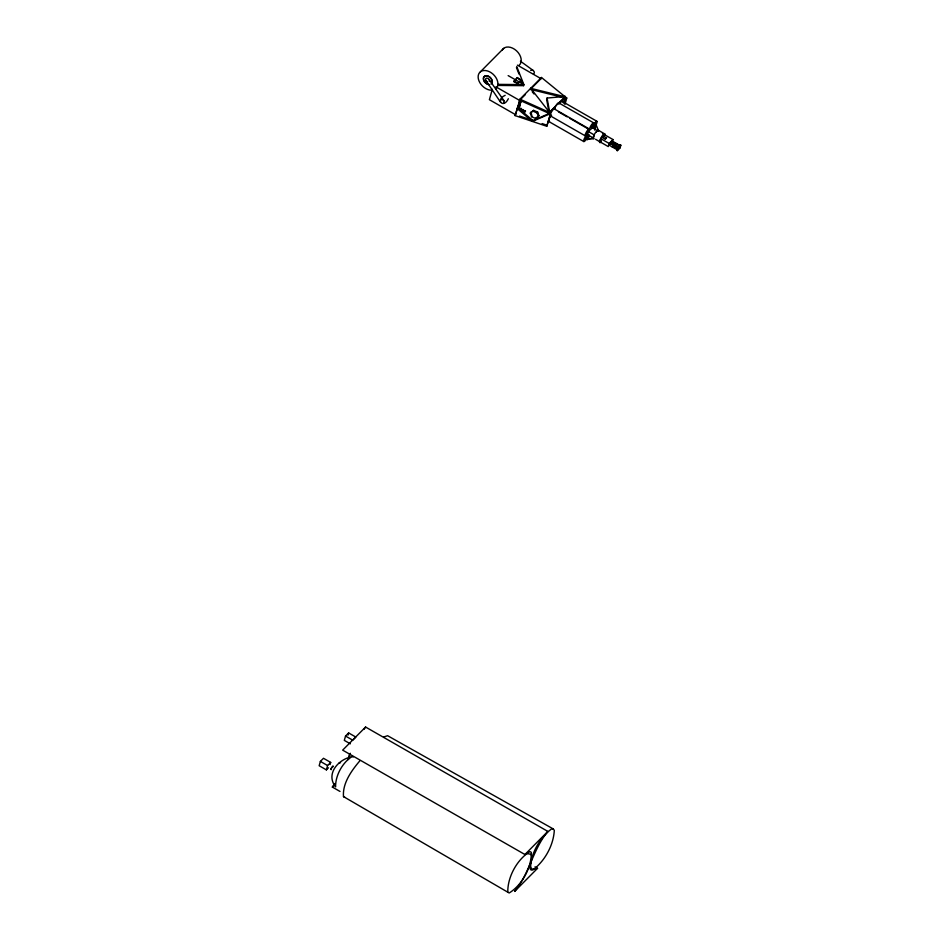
<?xml version="1.0" encoding="UTF-8"?>
<svg xmlns="http://www.w3.org/2000/svg" width="940" height="940" viewBox="0 0 940 940"><rect width="100%" height="100%" fill="white"/><g stroke="black" fill="none" stroke-linecap="round" stroke-linejoin="round"><path stroke-width="1.41" d="M558.889 103.858L558.936 103.294A3.995 1.046 -60.2 0 0 557.514 103.506A3.995 1.046 -60.2 0 0 555.152 107.184L554.577 109.334A3.995 1.046 -60.2 0 0 551.098 112.612A3.995 1.046 -60.2 0 0 551.475 115.373M598.005 131.165L598.439 130.531L598.298 131.13M614.302 142.633C613.479 145.254 611.94 141.787 612.998 144.09M613.397 143.714C613.891 145.183 614.173 139.849 613.468 143.608M613.702 147.087L613.327 147.051M614.995 145.347C614.314 146.804 618.261 143.75 616.311 144.031M615.923 144.901L615.7 143.961L614.008 145.63M348.552 759.12L349.598 753.951M602.141 137.299C606.077 134.867 597.957 136.03 605.301 139.108L606.488 137.628L605.301 139.108M492.302 89.3L489.399 99.71L515.578 114.704L515.038 115.585L546.763 126.277L550.476 114.034L519.62 100.216L519.949 99.17L541.475 77.48L565.105 96.773L530.712 88.325L530.336 89.547M330.081 764.584L330.692 762.411L323.478 758.286L320.376 761.4L319.165 765.736L326.38 769.872L328.448 767.792M513.863 81.58L517.447 77.585L521.171 80.335L517.74 83.801L513.863 81.58L517.447 77.585M517.74 83.801L521.324 79.806M326.38 769.872L327.59 765.536L330.692 762.411M515.038 115.585L517.576 107.548L532.933 120.543L549.23 113.493L555.376 106.338M515.578 114.704L519.62 100.216M497.707 85.434L523.568 85.669L523.862 84.612L516.741 66.517M345.532 736.055L352.747 740.18L355.849 737.066L348.634 732.93L345.532 736.055L344.322 740.391L350.338 743.834M348.023 735.104L348.634 732.93M539.865 79.324L541.475 77.48M546.763 126.277L550.476 114.034M554.612 108.899L554.941 107.736M563.365 102.871L565.222 96.421L547.068 98.054L546.634 99.452L548.972 112.095M564.364 103.659L565.774 98.606L566.761 97.995L565.774 97.208L563.506 98.618M564.999 104.305L566.761 97.995M604.643 134.773L600.778 138.662L599.908 141.775L601.271 140.412M602.481 133.527L612.998 139.555L609.144 143.444L608.262 146.57L595.584 139.296M619.86 145.465L612.058 141L609.802 143.28L609.249 145.23L617.051 149.695L619.213 147.78M612.128 142.668L612.998 139.555M614.784 148.403L615.324 146.44L617.592 144.161M616.699 150.306L617.439 147.639L620.212 144.842L620.835 145.207L620.083 147.874L617.322 150.67L616.699 150.306L619.46 147.521L620.083 147.874M616.945 150.059L617.592 147.744M617.322 150.67L618.062 147.991L620.835 145.207M620.189 146.287L618.027 149.554L620.189 146.287L614.76 143.174L612.939 144.971L613.538 144.584M620.212 144.842L617.345 147.991M565.222 96.421L549.665 112.095L548.678 114.375L532.451 121.389L532.992 120.52L519.562 116.043M559.323 102.354L558.901 103.752L564.776 97.819L565.774 98.606M520.22 103.741L519.256 102.73L521.007 101.45L519.879 100.933L519.491 101.802L520.607 102.871L519.115 103.694L519.209 105.08L520.243 104.211L518.88 104.058L519.432 104.716M517.975 107.242L519.009 106.373L519.103 107.748L517.975 107.242L518.363 106.373M518.504 105.398L519.385 105.033L519.479 106.42L518.504 105.398L520.079 104.716M518.716 104.563L519.115 103.694M519.091 103.236L519.479 102.366M519.491 101.802L519.879 100.933M518.351 105.903L518.739 105.033M520.619 102.319L521.007 101.45M519.479 106.42L519.867 105.538M519.855 105.08L520.243 104.211M520.079 109.169L521.124 108.3L521.218 109.686L520.079 109.169L521.442 109.322M521.806 110.474L522.84 109.604L523.157 110.626L521.806 110.474L522.934 110.99L523.322 110.121M522.934 110.99L522.194 109.604M525.507 111.061L524.461 111.931L524.367 110.556L525.507 111.061L524.696 111.566L524.367 110.556M525.107 111.931L524.144 110.92M348.106 759.579L350.268 753.281M586.325 137.804L586.501 136.935L585.056 139.249L592.976 138.474L593.363 137.769L592.928 138.474L585.138 139.296M596.465 132.047L596.407 132.152M612.598 143.785L612.081 144.454L612.645 144.102M614.408 143.714C610.953 145.641 617.286 141.529 614.278 143.785M616.428 144.184L615.03 144.76L615.806 143.268L616.334 143.785L614.596 144.431L615.63 143.985M592.036 126.548C593.728 122.858 589.509 128.451 591.66 127.112M331.597 767.851L333.336 766.229A2.373 0.623 -60.2 0 1 333.312 766.535M586.172 138.121L585.268 139.261M519.655 101.297L520.525 100.944M519.973 102.319L520.854 101.955M519.256 102.73L520.126 102.366M520.607 102.871L519.902 102.73M518.833 106.408L519.702 106.044M518.14 106.737L519.009 106.373M518.457 107.748L519.103 107.748M519.491 106.878L518.786 106.737M520.478 108.3L521.371 109.181M521.218 109.686L521.606 108.817M530.301 113.106L533.626 110.344L537.668 112.072L538.926 115.679L538.373 116.548L535.589 118.428L531.547 116.701L530.301 113.106L533.626 110.344M531.547 116.701L532.099 115.832M538.373 116.548L537.116 112.953L537.668 112.072M532.851 120.461L532.31 121.342L517.035 108.429M535.589 118.428L538.926 115.679M363.956 729.405L365.589 727.043L547.844 831.407C532.921 849.372 529.549 873.471 514.615 891.437L537.539 868.337L534.989 866.88M339.998 791.445L332.349 787.074L334.793 783.525M505.168 95.34C494.898 99.934 503.476 109.122 508.352 98.712M503.911 103.2L504.052 100.78L489.059 79.501M612.986 143.409L611.635 144.22L612.41 143.832M614.184 145.43C614.795 143.444 613.186 146.523 614.901 145.5M588.981 136.97L588.276 137.416L589.404 135.196M332.654 766.1L331.362 768.344A2.373 0.623 -60.2 0 0 331.08 769.496M359.82 760.86C351.513 770.647 342.395 783.267 343.488 796.603L509.186 893C522.123 884.963 531.652 867.538 531.312 852.31L529.913 851.57C516.988 859.607 507.459 877.032 507.8 892.26M480.34 71.851L503.664 48.351M525.448 94.482L519.573 100.392L495.885 86.833M532.346 87.397L541.146 78.525M610.013 144.478L611.517 142.951M365.589 727.043L342.665 750.144L524.92 854.507L527.587 853.638L531.053 854.366C533.779 858.784 528.679 864.06 531.405 868.478L532.827 869.253L537.539 868.337M332.349 787.074L335.345 784.054M524.92 854.507L547.844 831.407M614.196 142.739L612.868 143.409M613.091 143.996L612.41 144.125M350.526 757.053C337.777 760.025 325.593 774.302 335.603 786.874C335.345 775.535 342.454 762.54 352.089 756.547L353.123 757.1M530.701 70.406C532.769 68.749 535.953 72.639 533.485 74.037M500.714 99.828L502.16 99.464L504.052 100.78M383.649 737.042L387.597 735.703L553.284 828.951L554.306 830.337C553.484 845.377 544.847 860.958 532.851 870.029L531.065 870.041L530.043 868.654C530.865 853.602 539.501 838.034 551.498 828.962L553.284 828.951M614.055 145.43L615.453 145.101M616.041 144.889L615.442 144.96M595.514 123.54L594.186 125.913L595.596 123.575L598.486 130.59M339.258 762.74L340.527 762.763M331.385 769.578L331.021 769.378A2.373 0.623 -60.2 0 1 331.303 768.227M498 84.377L523.862 84.612L508.152 75.611M530.383 89.371L562.026 97.149M542.133 123.563L547.303 125.408M612.833 146.487L612.034 146.734L612.41 146.158M548.678 114.375L549.935 114.903M533.086 111.225L537.116 112.953M519.949 99.17L549.559 112.448L530.712 88.325M343.488 796.603L344.804 797.296M517.411 65.142L541.099 78.713M561.85 101.215L596.83 121.248M517.294 78.126L521.171 80.335M558.842 102.942L593.822 122.964M514.015 81.04L517.893 83.261M598.287 130.225L604.773 133.95M591.836 127.441L598.145 131.048M603.28 136.136L606.453 137.957M554.412 108.993L589.392 129.027M558.419 111.837L567.161 116.854M569.663 118.275L589.65 129.732M618.45 148.038L613.091 145.03L613.362 144.49M609.802 143.28L618.062 147.991M589.227 132.047L594.292 134.949L593.422 138.062L587.101 134.444M600.778 138.662L609.144 143.444M612.586 146.452L614.76 147.686M550.335 115.855L585.314 135.889M548.819 121.53L583.799 141.564M320.376 761.4L327.59 765.536M520.408 61.182L533.203 70.488M532.181 91.674L533.979 93.965M485.992 80.652L500.574 102.237M516.436 67.586L518.986 74.049M521.019 79.219L523.568 85.669M530.841 112.224L531.676 114.621M547.068 98.054L549.665 112.095M592.388 127.3A3.995 1.046 -60.2 0 1 589.58 129.015A3.995 1.046 -60.2 0 1 592.917 123.152A3.995 1.046 -60.2 0 1 592.905 126.383M594.162 138.662A5.005 1.304 -60.2 0 1 594.691 133.844A5.005 1.304 -60.2 0 1 598.498 131.165M601.283 141.834A5.005 1.304 -60.2 0 1 599.732 140.835A5.005 1.304 -60.2 0 1 603.269 134.714A5.005 1.304 -60.2 0 1 604.82 135.713M502.312 49.938A11.492 7.955 44.8 0 1 516.518 50.807A11.492 7.955 44.8 0 1 519.033 65.377M491.573 90.228A11.492 7.955 44.8 0 1 478.131 77.045A11.492 7.955 44.8 0 1 491.256 72.768A11.492 7.955 44.8 0 1 495.721 88.877M487.284 81.78A2.244 1.563 44.8 0 1 485.628 79.031A2.244 1.563 44.8 0 1 488.095 78.549A2.244 1.563 44.8 0 1 489.317 81.381M488.73 84.612A5.123 3.549 44.8 0 1 483.325 78.925A5.123 3.549 44.8 0 1 488.26 76.34A5.123 3.549 44.8 0 1 491.949 82.931M488.918 84.424A5.123 3.549 44.8 0 1 483.536 78.02A5.123 3.549 44.8 0 1 489.916 77.08A5.123 3.549 44.8 0 1 490.939 84.118M586.701 138.568A3.995 1.046 -60.2 0 1 583.599 141.035A3.995 1.046 -60.2 0 1 586.701 135.113A3.995 1.046 -60.2 0 1 587.183 137.651M549.548 121.307A3.995 1.046 -60.2 0 1 548.854 119.791A3.995 1.046 -60.2 0 1 551.545 115.256M593.657 128.052A3.995 1.046 -60.2 0 1 595.466 127.029A3.995 1.046 -60.2 0 1 594.656 130.108M592.705 127.605A3.995 1.046 -60.2 0 1 595.361 122.247A3.995 1.046 -60.2 0 1 596.912 122.752A3.995 1.046 -60.2 0 1 593.716 127.934M559.429 103.494A3.995 1.046 -60.2 0 1 562.085 101.849M588.698 138.591A3.995 1.046 -60.2 0 1 586.854 138.92M587.3 137.416A3.995 1.046 -60.2 0 1 588.757 134.737M588.135 133.186A3.995 1.046 -60.2 0 1 585.173 135.254A3.995 1.046 -60.2 0 1 588.417 129.356A3.995 1.046 -60.2 0 1 588.628 132.281M593.657 135.654L594.209 134.737L593.657 135.654M586.642 133.221L588.087 131.33L586.642 133.221"/></g></svg>
